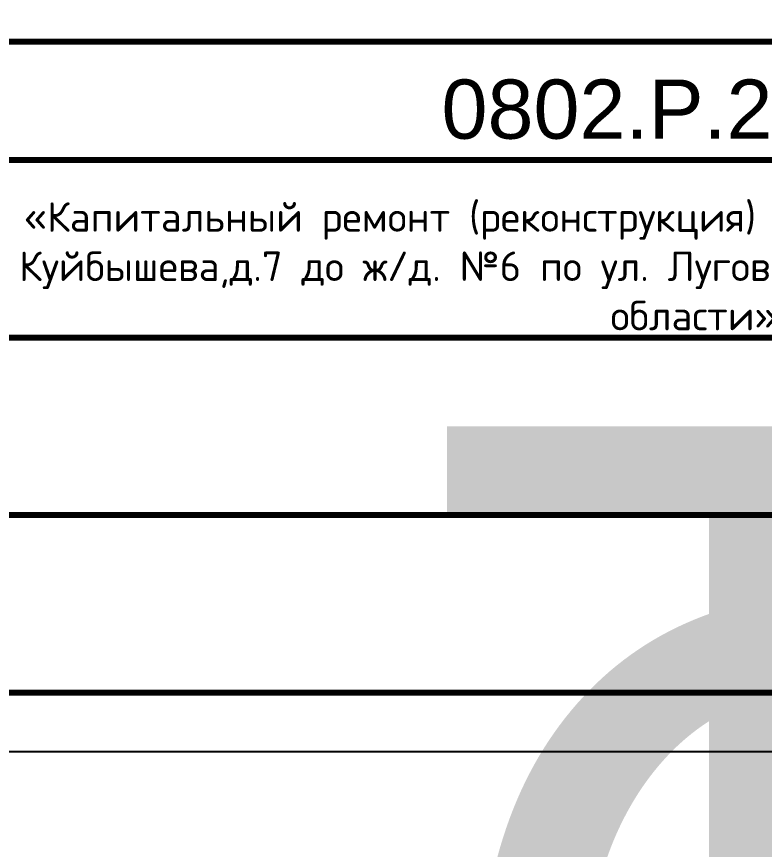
# Model space of a CAD drawing. Header units: millimetres. Extents: x 1642 to 8783, y 1095 to 5441.
# Drawn here: x 1938.1 to 2001.3, y 1916.4 to 1986.8 of the extents above; entities that cross this region are included whole.
import ezdxf
from ezdxf.enums import TextEntityAlignment as Align

# ---------------------------------------------------------------- set-up
doc = ezdxf.new("R2018")
doc.units = ezdxf.units.MM
doc.layers.add('Размеры на чертеже', color=250, linetype='Continuous', lineweight=25)
doc.styles.add('-ISOCPEUR-', font='isocpeur.ttf')
doc.styles.get("Standard").update_dxf_attribs({"font": 'arial.ttf'})

# ---------------------------------------------------------------- blocks, each defined once
blk = doc.blocks.new('*U305')
blk.add_lwpolyline([(0, 0), (420, 0), (420, -297), (0, -297)], close=True)
at = {"const_width": 0.5}
blk.add_lwpolyline([(20, -5), (415, -5), (415, -292), (20, -292)], close=True, dxfattribs=at)
for points in [[(230, -292), (230, -237), (415, -237)], [(295, -247), (415, -247)], [(230, -262), (415, -262)], [(295, -277), (415, -277)]]:
    blk.add_lwpolyline(points, dxfattribs=at)
at = {"insert": (353.343, -255.971), "char_height": 2.5, "width": 124.31117, "attachment_point": 5, "style": '-ISOCPEUR-'}
blk.add_mtext('\\pxi1.28618;{\\C7;«Капитальный ремонт (реконструкция) тепловых сетей от ТК-8013 по ул. Куйбышева,д.7 до ж/д. №6 по ул. Луговая в ГО г. Рыбинск Ярославской области».}', dxfattribs=at)
blk.add_attdef('РАЗРАБОТАЛ', text='', height=2.5).set_placement((250.501, -264.224), align=Align.MIDDLE_LEFT)
at = {"flags": 8}
for tag, height, p in [('ДАТА', 2.5, (290.074, -264.402)), ('ЛИСТ', 3, (386.388, -271.915)), ('ЛИСТОВ', 3, (403.888, -271.915))]:
    blk.add_attdef(tag, text='', height=height, dxfattribs=at).set_placement(p, align=Align.MIDDLE_CENTER)
blk.add_attdef('ПРОВЕРИЛ', (250.749, -270.729), '', height=2.5)
at = {"lineweight": 30, "flags": 104}
for tag, p in [('ТЕПЛОВЫЕ_СЕТИ', (330, -269.5)), ('ИМЯ_ЧЕРТЕЖА', (330, -284.5))]:
    blk.add_attdef(tag, text='', height=3, dxfattribs=at).set_placement(p, align=Align.MIDDLE_CENTER)
at = {"style": '-ISOCPEUR-', "flags": 8}
blk.add_attdef('ФОРМАТ', text='', height=3, dxfattribs=at).set_placement((380.972, -294.745), align=Align.MIDDLE_CENTER)

msp = doc.modelspace()

# ---------------------------------------------------------------- block references
at = {"layer": 'Размеры на чертеже', "lineweight": 90}
ref = msp.add_blockref('*U305', (1642.383, 2221.672), dxfattribs=at)
lines = msp.add_mtext('Схема участка тепловой сети', dxfattribs={"layer": '0', "insert": (1972.383, 1937.172), "char_height": 70, "attachment_point": 1})
ref.add_attrib('ИМЯ_ЧЕРТЕЖА', '', (1972.383, 1937.172), dxfattribs={"flags": 104}).embed_mtext(lines)
lines = msp.add_mtext('Тепловые сети', dxfattribs={"layer": '0', "insert": (1972.383, 1952.172), "char_height": 70, "attachment_point": 1})
ref.add_attrib('ТЕПЛОВЫЕ_СЕТИ', '', (1972.383, 1952.172), dxfattribs={"flags": 104}).embed_mtext(lines)

# ---------------------------------------------------------------- texts
at = {"insert": (1974.017, 1981.481), "char_height": 5, "width": 38.55785, "attachment_point": 1}
msp.add_mtext('0802.Р.22-ТС.3', dxfattribs=at)

doc.saveas('drawing.dxf')
